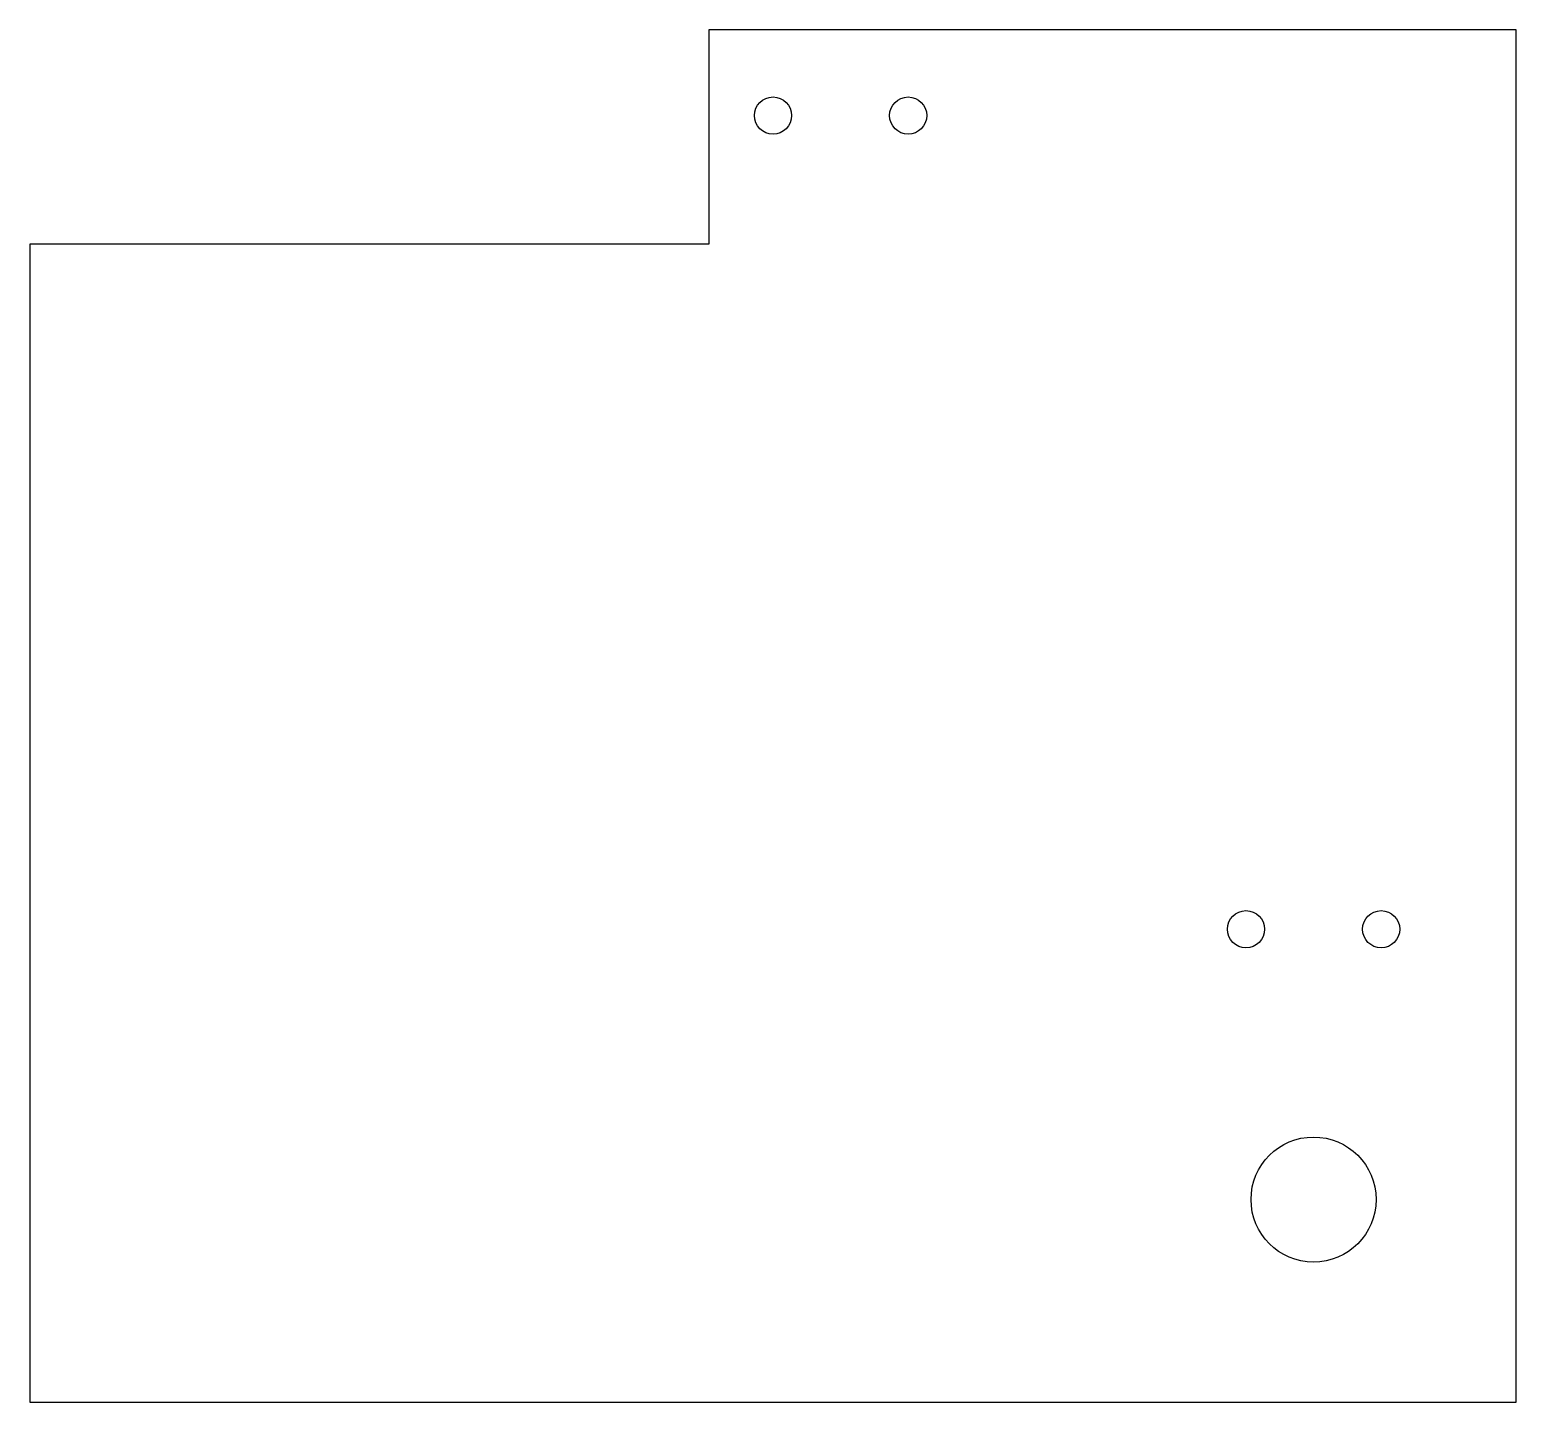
# Model space of a CAD drawing. Header units: millimetres. Extents: x -110 to 110, y -102 to 102.
import ezdxf

# ---------------------------------------------------------------- set-up
doc = ezdxf.new("R2010")
doc.units = ezdxf.units.MM

msp = doc.modelspace()

# ---------------------------------------------------------------- linework, layer by layer
at = {"layer": 'CUT'}
msp.add_lwpolyline([(-110, -101.55), (110, -101.55), (110, 101.55), (-9.5, 101.55), (-9.5, 69.8), (-110, 69.8)], close=True, dxfattribs=at)
at = {"layer": 'DRILL'}
for centre, radius in [((0, 88.85), 2.75), ((20, 88.85), 2.75), ((70, -31.55), 2.75), ((90, -31.55), 2.75), ((80, -71.55), 9.25)]:
    msp.add_circle(centre, radius, dxfattribs=at)

doc.saveas('drawing.dxf')
